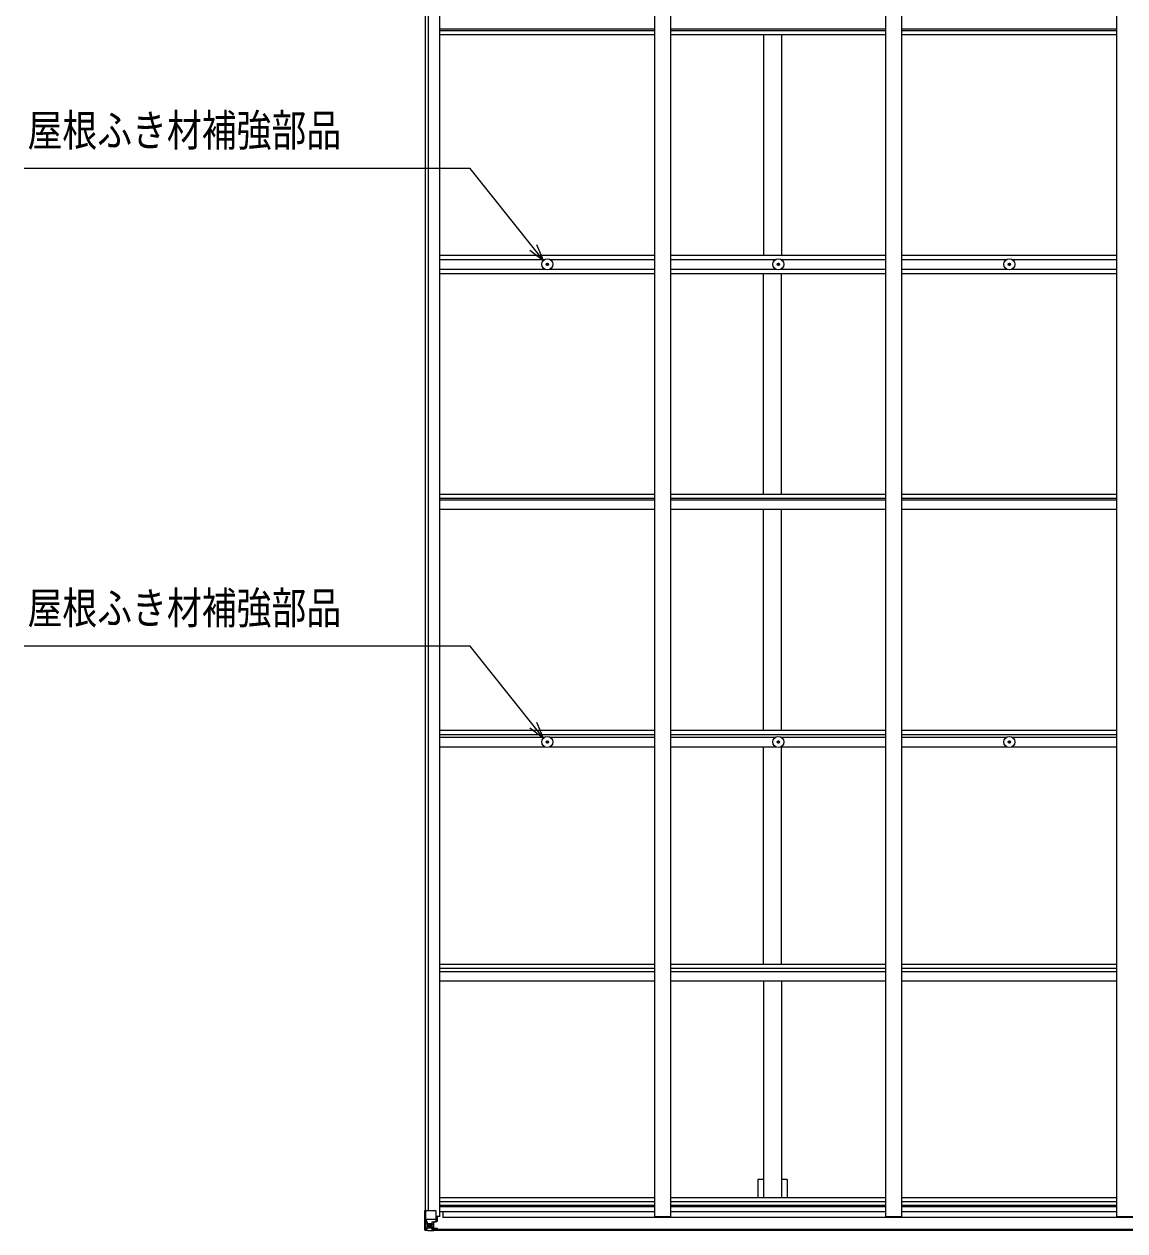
# Model space of a CAD drawing. Units: millimetres, scale not verified. Extents: x -12615 to 12615, y -8910 to 8910.
# Drawn here: x -2639 to 772, y 393 to 4131 of the extents above; entities that cross this region are included whole.
import ezdxf
from ezdxf.enums import TextEntityAlignment as Align

# ---------------------------------------------------------------- set-up
doc = ezdxf.new("R2010")
doc.units = ezdxf.units.MM
doc.header["$LTSCALE"] = 50
for name, color, linetype in [('0-3_YKK_11', 7, 'Continuous'), ('0-5_YKK_13', 4, 'Continuous'), ('0-6_YKK_A1', 4, 'Continuous'), ('0-7_YKK_D', 6, 'Continuous')]:
    doc.layers.add(name, color=color, linetype=linetype)
doc.styles.add('ＭＳ ゴシック', font='')
doc.styles.get('ＭＳ ゴシック').set_extended_font_data('MS Gothic')

msp = doc.modelspace()

# ---------------------------------------------------------------- linework, layer by layer
at = {"layer": '0-3_YKK_11'}
msp.add_line((-1341.94, 452.41), (-1341.94, 434.13), dxfattribs=at)
at = {"layer": '0-5_YKK_13'}
for p, q in [((-1020.19, 3387.32), (-1019.08, 3387.34)), ((-1020.19, 3386.32), (-1019.08, 3386.3)), ((-1019.08, 3387.34), (-1018.56, 3387.44)), ((-1019.08, 3386.3), (-1018.56, 3386.2)), ((-1018.46, 3387.96), (-1018.56, 3387.44)), ((-1018.46, 3385.68), (-1018.56, 3386.2)), ((-1018.44, 3389.06), (-1018.46, 3387.96)), ((-1018.44, 3384.57), (-1018.46, 3385.68)), ((-1017.44, 3389.06), (-1017.42, 3387.96)), ((-1017.44, 3384.57), (-1017.42, 3385.68)), ((-1017.42, 3387.96), (-1017.32, 3387.44)), ((-1017.42, 3385.68), (-1017.32, 3386.2)), ((-1016.8, 3387.34), (-1017.32, 3387.44)), ((-1016.8, 3386.3), (-1017.32, 3386.2)), ((-1015.7, 3387.32), (-1016.8, 3387.34)), ((-1015.7, 3386.32), (-1016.8, 3386.3)), ((-304.19, 3387.32), (-303.08, 3387.34)), ((-304.19, 3386.32), (-303.08, 3386.3)), ((-303.08, 3387.34), (-302.56, 3387.44)), ((-303.08, 3386.3), (-302.56, 3386.2)), ((-302.46, 3387.96), (-302.56, 3387.44)), ((-302.46, 3385.68), (-302.56, 3386.2)), ((-302.44, 3389.06), (-302.46, 3387.96)), ((-302.44, 3384.57), (-302.46, 3385.68)), ((-301.44, 3389.06), (-301.42, 3387.96)), ((-301.44, 3384.57), (-301.42, 3385.68)), ((-301.42, 3387.96), (-301.32, 3387.44)), ((-301.42, 3385.68), (-301.32, 3386.2)), ((-300.8, 3387.34), (-301.32, 3387.44)), ((-300.8, 3386.3), (-301.32, 3386.2)), ((-299.7, 3387.32), (-300.8, 3387.34)), ((-299.7, 3386.32), (-300.8, 3386.3)), ((411.81, 3387.32), (412.92, 3387.34)), ((411.81, 3386.32), (412.92, 3386.3)), ((412.92, 3387.34), (413.44, 3387.44)), ((412.92, 3386.3), (413.44, 3386.2)), ((413.54, 3387.96), (413.44, 3387.44)), ((413.54, 3385.68), (413.44, 3386.2)), ((413.56, 3389.06), (413.54, 3387.96)), ((413.56, 3384.57), (413.54, 3385.68)), ((414.56, 3389.06), (414.58, 3387.96)), ((414.56, 3384.57), (414.58, 3385.68)), ((414.58, 3387.96), (414.68, 3387.44)), ((414.58, 3385.68), (414.68, 3386.2)), ((415.2, 3387.34), (414.68, 3387.44)), ((415.2, 3386.3), (414.68, 3386.2)), ((416.3, 3387.32), (415.2, 3387.34)), ((416.3, 3386.32), (415.2, 3386.3)), ((-1020.19, 1907.55), (-1019.08, 1907.57)), ((-1019.08, 1907.57), (-1018.56, 1907.67)), ((-1018.46, 1908.19), (-1018.56, 1907.67)), ((-1018.44, 1909.29), (-1018.46, 1908.19)), ((-1017.44, 1909.29), (-1017.42, 1908.19)), ((-1017.42, 1908.19), (-1017.32, 1907.67)), ((-1016.8, 1907.57), (-1017.32, 1907.67)), ((-1015.7, 1907.55), (-1016.8, 1907.57)), ((-304.19, 1907.55), (-303.08, 1907.57)), ((-303.08, 1907.57), (-302.56, 1907.67)), ((-302.46, 1908.19), (-302.56, 1907.67)), ((-302.44, 1909.29), (-302.46, 1908.19)), ((-301.44, 1909.29), (-301.42, 1908.19)), ((-301.42, 1908.19), (-301.32, 1907.67)), ((-300.8, 1907.57), (-301.32, 1907.67)), ((-299.7, 1907.55), (-300.8, 1907.57)), ((411.81, 1907.55), (412.92, 1907.57)), ((412.92, 1907.57), (413.44, 1907.67)), ((413.54, 1908.19), (413.44, 1907.67)), ((413.56, 1909.29), (413.54, 1908.19)), ((414.56, 1909.29), (414.58, 1908.19)), ((414.58, 1908.19), (414.68, 1907.67)), ((415.2, 1907.57), (414.68, 1907.67)), ((416.3, 1907.55), (415.2, 1907.57)), ((-1020.19, 1906.55), (-1019.08, 1906.53)), ((-1019.08, 1906.53), (-1018.56, 1906.43)), ((-1018.46, 1905.91), (-1018.56, 1906.43)), ((-1018.44, 1904.8), (-1018.46, 1905.91)), ((-1017.44, 1904.8), (-1017.42, 1905.91)), ((-1017.42, 1905.91), (-1017.32, 1906.43)), ((-1016.8, 1906.53), (-1017.32, 1906.43)), ((-1015.7, 1906.55), (-1016.8, 1906.53)), ((-304.19, 1906.55), (-303.08, 1906.53)), ((-303.08, 1906.53), (-302.56, 1906.43)), ((-302.46, 1905.91), (-302.56, 1906.43)), ((-302.44, 1904.8), (-302.46, 1905.91)), ((-301.44, 1904.8), (-301.42, 1905.91)), ((-301.42, 1905.91), (-301.32, 1906.43)), ((-300.8, 1906.53), (-301.32, 1906.43)), ((-299.7, 1906.55), (-300.8, 1906.53)), ((411.81, 1906.55), (412.92, 1906.53)), ((412.92, 1906.53), (413.44, 1906.43)), ((413.54, 1905.91), (413.44, 1906.43)), ((413.56, 1904.8), (413.54, 1905.91)), ((414.56, 1904.8), (414.58, 1905.91)), ((414.58, 1905.91), (414.68, 1906.43)), ((415.2, 1906.53), (414.68, 1906.43)), ((416.3, 1906.55), (415.2, 1906.53)), ((-1395.1, 455.92), (-1364.94, 455.92)), ((-1395.1, 455.92), (-1395.1, 395.33)), ((-1363.94, 454.92), (-1363.94, 421.82)), ((-1394.55, 429.04), (-1387.94, 429.25)), ((-1394.55, 429.04), (-1390.41, 416.95)), ((-1387.94, 415.72), (-1390.27, 415.69)), ((-1390.27, 415.69), (-1390.27, 402.22)), ((-1387.94, 429.25), (-1363.94, 429.25)), ((-1387.94, 415.72), (-1375.94, 415.72)), ((-1387.94, 415.72), (-1387.94, 415.72)), ((-1375.94, 419.02), (-1375.94, 392.92)), ((-1374.44, 415.72), (-1375.94, 415.72)), ((-1364.77, 421.56), (-1375.11, 419.91)), ((-1375.11, 419.27), (-1364.77, 420.93)), ((-1375.11, 419.91), (-1375.11, 419.27)), ((-1370.44, 412.12), (-1374.44, 412.12)), ((-1370.44, 420.02), (-1370.44, 400.05)), ((-1364.77, 420.93), (-1364.77, 421.56)), ((-1364.49, 421.01), (-1360.44, 421.04)), ((-1359.44, 432.92), (-1363.94, 432.92)), ((-1360.44, 422.77), (-1359.44, 422.77)), ((-1359.44, 421.05), (-1360.44, 421.04)), ((-1359.44, 437.45), (-1359.44, 421.05)), ((-1397.94, 395.21), (-1397.94, 395.25)), ((-1397, 394.25), (-1397, 394.21)), ((-1397, 394.21), (-1397, 394.21)), ((-1388.03, 393.82), (-1395.96, 394.29)), ((-1395.1, 395.26), (-1395.1, 395.33)), ((-1391.13, 398.71), (-1393.86, 395.04)), ((-1390.27, 402.22), (-1387.94, 402.16)), ((-1387.94, 402.16), (-1375.94, 402.16)), ((-1375.94, 393.03), (-1387.94, 393.82)), ((-1382.46, 409.36), (-1382.46, 410.32)), ((-1376.94, 402.16), (-1375.94, 402.16)), ((-1374.44, 402.16), (-1375.94, 402.16)), ((-1374.44, 398.63), (-1375.94, 398.63)), ((-1375.94, 393.8), (-1369.44, 393.4)), ((-1369.44, 392.52), (-1375.94, 392.92)), ((-1370.44, 403.92), (-1374.44, 403.92)), ((-1373.94, 398.99), (-1374.44, 398.99)), ((-1369.44, 394.33), (-1374.44, 394.42)), ((-1374.33, 400.29), (-1370.44, 400.29)), ((-1373.95, 400.08), (-1373.95, 399.91)), ((-1373.95, 399.91), (-1373.94, 399.91)), ((-1363.94, 399.83), (-1373.94, 399.91)), ((-1373.94, 397.96), (-1373.94, 399.91)), ((-1365.94, 397.99), (-1373.94, 397.99)), ((-1365.94, 397.96), (-1373.94, 397.96)), ((-1369.44, 394.33), (-1369.44, 395.15)), ((-1369.44, 393.92), (-1369.44, 394.33)), ((-1369.44, 393.92), (-1369.44, 393.4)), ((-1369.44, 393.4), (-1369.44, 392.52)), ((-1364.44, 394.72), (-1364.44, 395.15)), ((-1364.14, 394.72), (-1364.44, 394.72)), ((-1364.14, 394.72), (-1362.45, 395.15)), ((-1363.94, 399.83), (-1363.94, 398.22)), ((-1363.94, 398.22), (-1358.94, 398.22)), ((-1358.94, 397.58), (-1358.94, 398.22)), ((-1358.94, 398.22), (-1357.94, 398.22)), ((-1357.94, 399.9), (-1357.94, 399.78)), ((-1357.94, 398.22), (-1357.94, 399.78)), ((-1357.94, 398.22), (-1357.94, 397.58))]:
    msp.add_line(p, q, dxfattribs=at)
for points in [[(-1397.94, 395.25), (-1397.94, 455.92), (-1395.1, 455.92)], [(-1369.44, 393.92), (-1374.44, 393.92), (-1374.44, 419.38)], [(-1360.44, 421.04), (-1360.44, 422.77), (-1363.94, 422.79)], [(-1397, 394.21), (-1387.94, 393.65), (-1375.94, 392.92)], [(-1384.38, 408.4), (-1385.34, 408.4), (-1385.34, 407.44), (-1384.38, 407.44)], [(-1382.46, 410.32), (-1383.42, 410.32), (-1383.42, 409.36)], [(-1383.42, 406.48), (-1383.42, 405.52), (-1382.46, 405.52), (-1382.46, 406.48)], [(-1381.5, 407.44), (-1380.54, 407.44), (-1380.54, 408.4), (-1381.5, 408.4)], [(-1358.94, 399.95), (-1373.94, 400.08), (-1373.95, 400.08)], [(-1373.94, 398.99), (-1365.94, 398.99), (-1365.94, 397.58)], [(-1363.94, 399.83), (-1363.94, 399.84), (-1357.94, 399.78)]]:
    msp.add_lwpolyline(points, dxfattribs=at)
for centre, radius in [((-1017.94, 3386.82), 17), ((-301.94, 3386.82), 17), ((414.06, 3386.82), 17), ((-1017.94, 3386.82), 4), ((-301.94, 3386.82), 4), ((414.06, 3386.82), 4), ((-1017.94, 1907.05), 17), ((-1017.94, 1907.05), 4), ((-301.94, 1907.05), 17), ((-301.94, 1907.05), 4), ((414.06, 1907.05), 17), ((414.06, 1907.05), 4), ((-1382.94, 407.92), 5.3)]:
    msp.add_circle(centre, radius, dxfattribs=at)
for centre, radius, start, end in [((-1017.94, 3386.82), 2.3, 167.44414, 192.55586), ((-1017.94, 3386.82), 2.3, 77.44414, 102.55586), ((-1017.94, 3386.82), 2.3, 257.44414, 282.55586), ((-1017.94, 3386.82), 2.3, 347.44414, 12.55586), ((-301.94, 3386.82), 2.3, 167.44414, 192.55586), ((-301.94, 3386.82), 2.3, 77.44414, 102.55586), ((-301.94, 3386.82), 2.3, 257.44414, 282.55586), ((-301.94, 3386.82), 2.3, 347.44414, 12.55586), ((414.06, 3386.82), 2.3, 167.44414, 192.55586), ((414.06, 3386.82), 2.3, 77.44414, 102.55586), ((414.06, 3386.82), 2.3, 257.44414, 282.55586), ((414.06, 3386.82), 2.3, 347.44414, 12.55586), ((-1017.94, 1907.05), 2.3, 167.44414, 192.55586), ((-1017.94, 1907.05), 2.3, 77.44414, 102.55586), ((-1017.94, 1907.05), 2.3, 347.44414, 12.55586), ((-301.94, 1907.05), 2.3, 167.44414, 192.55586), ((-301.94, 1907.05), 2.3, 77.44414, 102.55586), ((-301.94, 1907.05), 2.3, 347.44414, 12.55586), ((414.06, 1907.05), 2.3, 167.44414, 192.55586), ((414.06, 1907.05), 2.3, 77.44414, 102.55586), ((414.06, 1907.05), 2.3, 347.44414, 12.55586), ((-1017.94, 1907.05), 2.3, 257.44414, 282.55586), ((-301.94, 1907.05), 2.3, 257.44414, 282.55586), ((414.06, 1907.05), 2.3, 257.44414, 282.55586), ((-1364.94, 454.92), 1, 0, 90), ((-1375, 418.98), 0.937, 96.73234, 177.67791), ((-1375, 418.34), 0.937, 96.73234, 177.67791), ((-1364.88, 422.49), 0.937, 276.73234, 357.67791), ((-1364.88, 421.86), 0.937, 276.73234, 357.67791), ((-1396.94, 395.25), 0.999, 180.04917, 266.5576), ((-1396.94, 395.21), 0.999, 180.04917, 266.5576), ((-1396.94, 395.2), 1, 179.99921, 266.49983), ((-1395.79, 381.6), 12.7, 84.89689, 90.75534), ((-1393.81, 395.21), 1.28, 177.54105, 228.82169), ((-1384.38, 409.36), 0.96, 270, 0), ((-1384.38, 406.48), 0.96, 0, 90), ((-1381.5, 409.36), 0.96, 180, 270), ((-1381.5, 406.48), 0.96, 90, 180), ((-1373.93, 400.59), 0.513, 178.95293, 268.11972), ((-1373.94, 400.41), 0.5, 179.95536, 269.47105), ((-1373.94, 397.49), 0.5, 89.99891, 179.99891), ((-1373.94, 397.46), 0.5, 90.00309, 180.00198), ((-1358.8, 392.26), 7.69, 83.56574, 91.03001)]:
    msp.add_arc(centre, radius, start, end, dxfattribs=at)
for centre, major_axis, ratio, start_param, end_param in [((-1393.83, 426.69), (0.85, -2.32), 0.403757, 3.0087805, 3.9744392), ((-1391.68, 415.67), (0, -3), 0.468246, 1.5772882, 2.0127935), ((-1395, 394.13), (2, -0.12), 0.060933, 2.0712557, 3.1453404), ((-1196, 381.9), (201, -12.36), 0.060933, 3.1453404, 3.145839), ((-1394.81, 397.23), (-0.02, -3), 0.466854, 0.125683, 0.7596956), ((-1393.14, 402.3), (0.03, -5), 0.573921, 0.7672717, 1.551125), ((-1469.69, 402.16), (81.75, 0), 0.061163, 6.2824128, 6.2831853)]:
    msp.add_ellipse(centre, major_axis=major_axis, ratio=ratio, start_param=start_param, end_param=end_param, dxfattribs=at)
at = {"layer": '0-6_YKK_A1'}
for p, q in [((-1350.94, 437.45), (-1350.94, 6336.19)), ((-684.94, 437.45), (-684.94, 6336.19)), ((-634.94, 437.45), (-634.94, 6336.19)), ((31.06, 437.45), (31.06, 6336.19)), ((81.06, 437.45), (81.06, 6336.19)), ((747.06, 437.45), (747.06, 6336.19)), ((-1395.94, 455.92), (-1395.94, 6317.72)), ((-1386.12, 455.92), (-1386.12, 6317.72)), ((-1350.94, 4116.01), (-684.94, 4116.01)), ((-634.94, 4116.01), (31.06, 4116.01)), ((81.06, 4116.01), (747.06, 4116.01)), ((-1350.94, 4111.45), (-684.94, 4111.45)), ((-1350.94, 4098.43), (-684.94, 4098.43)), ((-634.94, 4111.45), (31.06, 4111.45)), ((-634.94, 4098.43), (31.06, 4098.43)), ((-347.44, 4098.43), (-347.44, 3414.82)), ((-292.44, 4098.43), (-292.44, 3414.82)), ((81.06, 4111.45), (747.06, 4111.45)), ((81.06, 4098.43), (747.06, 4098.43)), ((-1350.94, 3414.82), (-684.94, 3414.82)), ((-634.94, 3414.82), (31.06, 3414.82)), ((81.06, 3414.82), (747.06, 3414.82)), ((-1350.94, 3401.82), (-1025.94, 3401.82)), ((-1350.94, 3371.82), (-1025.94, 3371.82)), ((-1009.94, 3401.82), (-684.94, 3401.82)), ((-1009.94, 3371.82), (-684.94, 3371.82)), ((-634.94, 3401.82), (-309.94, 3401.82)), ((-634.94, 3371.82), (-309.94, 3371.82)), ((-293.94, 3401.82), (31.06, 3401.82)), ((-293.94, 3371.82), (31.06, 3371.82)), ((81.06, 3401.82), (406.06, 3401.82)), ((81.06, 3371.82), (406.06, 3371.82)), ((422.06, 3401.82), (747.06, 3401.82)), ((422.06, 3371.82), (747.06, 3371.82)), ((-1350.94, 3358.82), (-684.94, 3358.82)), ((-634.94, 3358.82), (31.06, 3358.82)), ((-347.44, 2675.21), (-347.44, 3358.82)), ((-292.44, 2675.21), (-292.44, 3358.82)), ((81.06, 3358.82), (747.06, 3358.82)), ((-1350.94, 2675.21), (-684.94, 2675.21)), ((-1350.94, 2662.19), (-684.94, 2662.19)), ((-1350.94, 2657.63), (-684.94, 2657.63)), ((-634.94, 2675.21), (31.06, 2675.21)), ((-634.94, 2662.19), (31.06, 2662.19)), ((-634.94, 2657.63), (31.06, 2657.63)), ((81.06, 2675.21), (747.06, 2675.21)), ((81.06, 2662.19), (747.06, 2662.19)), ((81.06, 2657.63), (747.06, 2657.63)), ((-1350.94, 2627.89), (-684.94, 2627.89)), ((-634.94, 2627.89), (31.06, 2627.89)), ((-347.44, 1943.54), (-347.44, 2627.89)), ((-292.44, 1943.54), (-292.44, 2627.89)), ((81.06, 2627.89), (747.06, 2627.89)), ((-1350.96, 1930.63), (-684.96, 1930.63)), ((-1350.94, 1943.54), (-684.94, 1943.54)), ((-1350.94, 1921.56), (-1026.8, 1921.56)), ((-1009.08, 1921.56), (-684.94, 1921.56)), ((-634.96, 1930.63), (31.04, 1930.63)), ((-634.94, 1943.54), (31.06, 1943.54)), ((-634.94, 1921.56), (-310.8, 1921.56)), ((-293.08, 1921.56), (31.06, 1921.56)), ((81.04, 1930.63), (747.04, 1930.63)), ((81.06, 1943.54), (747.06, 1943.54)), ((81.06, 1921.56), (405.2, 1921.56)), ((422.92, 1921.56), (747.06, 1921.56)), ((-1350.94, 1892.41), (-1026.59, 1892.41)), ((-1009.29, 1892.41), (-684.94, 1892.41)), ((-634.94, 1892.41), (-310.59, 1892.41)), ((-347.44, 1218.99), (-347.44, 1892.41)), ((-293.29, 1892.41), (31.06, 1892.41)), ((-292.44, 1218.99), (-292.44, 1892.41)), ((81.06, 1892.41), (405.41, 1892.41)), ((422.71, 1892.41), (747.06, 1892.41)), ((-1350.94, 1218.99), (-684.94, 1218.99)), ((-1350.94, 1206.15), (-684.94, 1206.15)), ((-634.94, 1218.99), (31.06, 1218.99)), ((-634.94, 1206.15), (31.06, 1206.15)), ((81.06, 1218.99), (747.06, 1218.99)), ((81.06, 1206.15), (747.06, 1206.15)), ((-1350.94, 1195.99), (-684.94, 1195.99)), ((-1350.94, 1167.03), (-684.94, 1167.03)), ((-634.94, 1195.99), (31.06, 1195.99)), ((-634.94, 1167.03), (31.06, 1167.03)), ((-347.44, 1167.03), (-347.44, 496.31)), ((-292.44, 1167.03), (-292.44, 496.31)), ((81.06, 1195.99), (747.06, 1195.99)), ((81.06, 1167.03), (747.06, 1167.03)), ((-274.74, 551.15), (-292.44, 551.15)), ((-274.74, 551.15), (-274.74, 496.31)), ((-1350.94, 496.31), (-684.94, 496.31)), ((-634.94, 496.31), (31.06, 496.31)), ((81.06, 496.31), (747.06, 496.31)), ((-1350.94, 483.49), (-684.94, 483.49)), ((-1350.94, 472.15), (-684.94, 472.15)), ((-1350.94, 468.36), (-684.94, 468.36)), ((-1350.94, 452.41), (-684.94, 452.41)), ((-634.94, 483.49), (31.06, 483.49)), ((-634.94, 472.15), (31.06, 472.15)), ((-634.94, 468.36), (31.06, 468.36)), ((-634.94, 452.41), (31.06, 452.41)), ((81.06, 483.49), (747.06, 483.49)), ((81.06, 472.15), (747.06, 472.15)), ((81.06, 468.36), (747.06, 468.36)), ((81.06, 452.41), (747.06, 452.41)), ((-1350.94, 437.45), (-1363.94, 437.45)), ((3602.06, 434.13), (-1341.94, 434.13)), ((-684.94, 437.45), (-634.94, 437.45)), ((31.06, 437.45), (81.06, 437.45)), ((747.06, 437.45), (797.06, 437.45)), ((-1374.44, 397.58), (3634.56, 397.58)), ((-1374.44, 395.15), (3634.56, 395.15))]:
    msp.add_line(p, q, dxfattribs=at)
msp.add_lwpolyline([(-347.44, 551.15), (-365.14, 551.15), (-365.14, 496.31)], dxfattribs=at)
at = {"layer": '0-7_YKK_D'}
for points in [[(-1029.77, 3399.03), (-1061.56, 3438.91), (-1256.97, 3684), (-2639.49, 3684)], [(-1072.25, 3430.39), (-1029.77, 3399.03), (-1050.88, 3447.42)], [(-1029.77, 1919.26), (-1061.56, 1959.13), (-1256.97, 2204.23), (-2639.49, 2204.23)], [(-1072.25, 1950.62), (-1029.77, 1919.26), (-1050.88, 1967.65)]]:
    msp.add_lwpolyline(points, dxfattribs=at)

# ---------------------------------------------------------------- texts
at = {"layer": '0-7_YKK_D', "style": 'ＭＳ ゴシック', "width": 0.8}
for p in [(-2628.99, 3722.87), (-2628.99, 2243.1)]:
    msp.add_text('屋根ふき材補強部品', height=98.97, dxfattribs=at).set_placement(p, align=Align.BOTTOM_LEFT)

doc.saveas('drawing.dxf')
